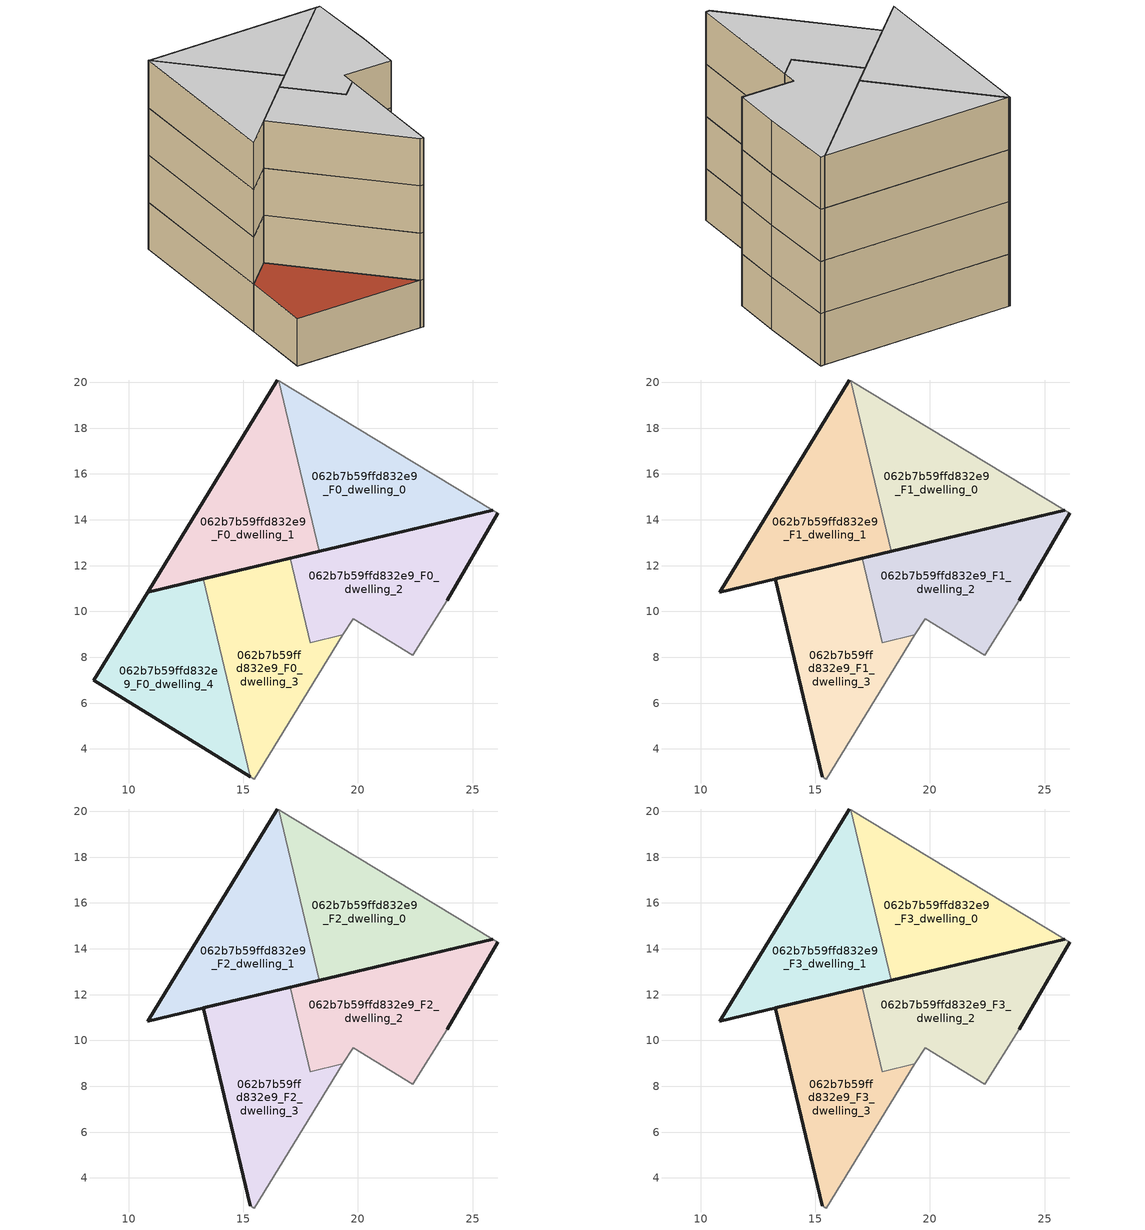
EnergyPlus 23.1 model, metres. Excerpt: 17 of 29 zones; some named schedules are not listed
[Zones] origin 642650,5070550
062b7b59ffd832e9_F0_dwelling_0
 floor ground (EU_floor_Construction): 25.88,14.42 16.54,20.07 18.31,12.62 z0
 wall outside (EU_wall_Construction): 25.88,14.42 18.31,12.62 z0:3
 wall to 062b7b59ffd832e9_F0_dwelling_1 (EU_wall_Construction): 18.31,12.62 16.54,20.07 z0:3
 wall adiabatic (EU_wall_Construction): 16.54,20.07 25.88,14.42 z0:3
062b7b59ffd832e9_F0_dwelling_1
 floor ground (EU_floor_Construction): 18.31,12.62 16.54,20.07 16.49,20.1 10.83,10.85 z0
 wall outside (EU_wall_Construction): 18.31,12.62 10.83,10.85 16.49,20.1 z0:3
 wall adiabatic (EU_wall_Construction): 16.49,20.1 16.54,20.07 z0:3
062b7b59ffd832e9_F0_dwelling_2
 floor ground (EU_floor_Construction): 23.89,10.49 26.09,14.29 25.88,14.42 17.04,12.32 17.92,8.64 19.35,8.98 19.79,9.69 22.39,8.09 z0
 wall outside (EU_wall_Construction): 17.04,12.32 25.88,14.42 / 26.09,14.29 23.89,10.49 z0:3
 wall adiabatic (EU_wall_Construction): 25.88,14.42 26.09,14.29 / 23.89,10.49 22.39,8.09 19.79,9.69 19.35,8.98 z0:3
 wall to 062b7b59ffd832e9_F0_dwelling_3 (EU_wall_Construction): 19.35,8.98 17.92,8.64 17.04,12.32 z0:3
062b7b59ffd832e9_F0_dwelling_3
 floor ground (EU_floor_Construction): 15.48,2.69 19.35,8.98 17.92,8.64 17.04,12.32 13.25,11.42 15.31,2.8 z0
 wall outside (EU_wall_Construction): 13.25,11.42 17.04,12.32 z0:3
 wall adiabatic (EU_wall_Construction): 19.35,8.98 15.48,2.69 15.31,2.8 z0:3
 wall to 062b7b59ffd832e9_F0_dwelling_4 (EU_wall_Construction): 15.31,2.8 13.25,11.42 z0:3
062b7b59ffd832e9_F0_dwelling_4
 floor ground (EU_floor_Construction): 15.31,2.8 13.25,11.42 10.83,10.85 8.48,6.99 z0
 wall outside (EU_wall_Construction): 15.31,2.8 8.48,6.99 10.83,10.85 13.25,11.42 z0:3
 roof outside (EU_roof_Construction): 13.25,11.42 15.31,2.8 8.48,6.99 10.83,10.85 z3
062b7b59ffd832e9_F1_dwelling_0
 floor to 062b7b59ffd832e9_F0_dwelling_0 (EU_floor_Construction): 25.88,14.42 16.54,20.07 18.31,12.62 z3
 wall outside (EU_wall_Construction): 25.88,14.42 18.31,12.62 z3:6
 wall to 062b7b59ffd832e9_F1_dwelling_1 (EU_wall_Construction): 18.31,12.62 16.54,20.07 z3:6
 wall adiabatic (EU_wall_Construction): 16.54,20.07 25.88,14.42 z3:6
062b7b59ffd832e9_F1_dwelling_1
 floor to 062b7b59ffd832e9_F0_dwelling_1 (EU_floor_Construction): 18.31,12.62 16.54,20.07 16.49,20.1 10.83,10.85 z3
 wall outside (EU_wall_Construction): 18.31,12.62 10.83,10.85 16.49,20.1 z3:6
 wall adiabatic (EU_wall_Construction): 16.49,20.1 16.54,20.07 z3:6
062b7b59ffd832e9_F1_dwelling_2
 floor to 062b7b59ffd832e9_F0_dwelling_2 (EU_floor_Construction): 23.89,10.49 26.09,14.29 25.88,14.42 17.04,12.32 17.92,8.64 19.35,8.98 19.79,9.69 22.39,8.09 z3
 wall outside (EU_wall_Construction): 17.04,12.32 25.88,14.42 / 26.09,14.29 23.89,10.49 z3:6
 wall adiabatic (EU_wall_Construction): 25.88,14.42 26.09,14.29 / 23.89,10.49 22.39,8.09 19.79,9.69 19.35,8.98 z3:6
 wall to 062b7b59ffd832e9_F1_dwelling_3 (EU_wall_Construction): 19.35,8.98 17.92,8.64 17.04,12.32 z3:6
062b7b59ffd832e9_F1_dwelling_3
 floor to 062b7b59ffd832e9_F0_dwelling_3 (EU_floor_Construction): 15.48,2.69 19.35,8.98 17.92,8.64 17.04,12.32 13.25,11.42 15.31,2.8 z3
 wall outside (EU_wall_Construction): 15.31,2.8 13.25,11.42 17.04,12.32 z3:6
 wall adiabatic (EU_wall_Construction): 19.35,8.98 15.48,2.69 15.31,2.8 z3:6
062b7b59ffd832e9_F2_dwelling_0
 floor to 062b7b59ffd832e9_F1_dwelling_0 (EU_floor_Construction): 25.88,14.42 16.54,20.07 18.31,12.62 z6
 wall outside (EU_wall_Construction): 25.88,14.42 18.31,12.62 z6:9
 wall to 062b7b59ffd832e9_F2_dwelling_1 (EU_wall_Construction): 18.31,12.62 16.54,20.07 z6:9
 wall adiabatic (EU_wall_Construction): 16.54,20.07 25.88,14.42 z6:9
062b7b59ffd832e9_F2_dwelling_1
 floor to 062b7b59ffd832e9_F1_dwelling_1 (EU_floor_Construction): 18.31,12.62 16.54,20.07 16.49,20.1 10.83,10.85 z6
 wall outside (EU_wall_Construction): 18.31,12.62 10.83,10.85 16.49,20.1 z6:9
 wall adiabatic (EU_wall_Construction): 16.49,20.1 16.54,20.07 z6:9
062b7b59ffd832e9_F2_dwelling_2
 floor to 062b7b59ffd832e9_F1_dwelling_2 (EU_floor_Construction): 23.89,10.49 26.09,14.29 25.88,14.42 17.04,12.32 17.92,8.64 19.35,8.98 19.79,9.69 22.39,8.09 z6
 wall outside (EU_wall_Construction): 17.04,12.32 25.88,14.42 / 26.09,14.29 23.89,10.49 z6:9
 wall adiabatic (EU_wall_Construction): 25.88,14.42 26.09,14.29 / 23.89,10.49 22.39,8.09 19.79,9.69 19.35,8.98 z6:9
 wall to 062b7b59ffd832e9_F2_dwelling_3 (EU_wall_Construction): 19.35,8.98 17.92,8.64 17.04,12.32 z6:9
062b7b59ffd832e9_F2_dwelling_3
 floor to 062b7b59ffd832e9_F1_dwelling_3 (EU_floor_Construction): 15.48,2.69 19.35,8.98 17.92,8.64 17.04,12.32 13.25,11.42 15.31,2.8 z6
 wall outside (EU_wall_Construction): 15.31,2.8 13.25,11.42 17.04,12.32 z6:9
 wall adiabatic (EU_wall_Construction): 19.35,8.98 15.48,2.69 15.31,2.8 z6:9
062b7b59ffd832e9_F3_dwelling_0
 floor to 062b7b59ffd832e9_F2_dwelling_0 (EU_floor_Construction): 25.88,14.42 16.54,20.07 18.31,12.62 z9
 wall outside (EU_wall_Construction): 25.88,14.42 18.31,12.62 z9:12
 wall to 062b7b59ffd832e9_F3_dwelling_1 (EU_wall_Construction): 18.31,12.62 16.54,20.07 z9:12
 wall adiabatic (EU_wall_Construction): 16.54,20.07 25.88,14.42 z9:12
 ceiling to 062b7b59ffd832e9_F4_dwelling_0 (EU_floor_Construction): 25.88,14.42 18.31,12.62 16.54,20.07 z12
062b7b59ffd832e9_F3_dwelling_1
 floor to 062b7b59ffd832e9_F2_dwelling_1 (EU_floor_Construction): 18.31,12.62 16.54,20.07 16.49,20.1 10.83,10.85 z9
 wall outside (EU_wall_Construction): 18.31,12.62 10.83,10.85 16.49,20.1 z9:12
 wall adiabatic (EU_wall_Construction): 16.49,20.1 16.54,20.07 z9:12
 ceiling to 062b7b59ffd832e9_F4_dwelling_1 (EU_floor_Construction): 16.54,20.07 18.31,12.62 10.83,10.85 16.49,20.1 z12
062b7b59ffd832e9_F3_dwelling_2
 floor to 062b7b59ffd832e9_F2_dwelling_2 (EU_floor_Construction): 23.89,10.49 26.09,14.29 25.88,14.42 17.04,12.32 17.92,8.64 19.35,8.98 19.79,9.69 22.39,8.09 z9
 wall outside (EU_wall_Construction): 17.04,12.32 25.88,14.42 / 26.09,14.29 23.89,10.49 z9:12
 wall adiabatic (EU_wall_Construction): 25.88,14.42 26.09,14.29 / 23.89,10.49 22.39,8.09 19.79,9.69 19.35,8.98 z9:12
 wall to 062b7b59ffd832e9_F3_dwelling_3 (EU_wall_Construction): 19.35,8.98 17.92,8.64 17.04,12.32 z9:12
 ceiling to 062b7b59ffd832e9_F4_dwelling_2 (EU_floor_Construction): 26.09,14.29 23.89,10.49 22.39,8.09 19.79,9.69 19.35,8.98 17.92,8.64 17.04,12.32 25.88,14.42 z12
062b7b59ffd832e9_F3_dwelling_3
 floor to 062b7b59ffd832e9_F2_dwelling_3 (EU_floor_Construction): 15.48,2.69 19.35,8.98 17.92,8.64 17.04,12.32 13.25,11.42 15.31,2.8 z9
 wall outside (EU_wall_Construction): 15.31,2.8 13.25,11.42 17.04,12.32 z9:12
 wall adiabatic (EU_wall_Construction): 19.35,8.98 15.48,2.69 15.31,2.8 z9:12
 ceiling to 062b7b59ffd832e9_F4_dwelling_3 (EU_floor_Construction): 17.04,12.32 17.92,8.64 19.35,8.98 15.48,2.69 15.31,2.8 13.25,11.42 z12
[Building]
EU S2 Campaign: North Axis=0; Terrain=City; Solar Distribution=FullExterior
[Site:Location]
Lyon-Bron: Latitude=45.75; Longitude=5; Time Zone=1; Elevation=198
[SizingPeriod:WeatherFileDays]
AnnualSizingPeriod: Begin Month=1; Begin Day of Month=1; End Month=12; End Day of Month=31; Day of Week for Start Day=Monday; Use Weather File Daylight Saving Period=No; Use Weather File Rain and Snow Indicators=No
[MATERIAL]
EU_InternalMass_Material: Roughness=MediumRough; Thickness=0.1; Conductivity=1; Density=1800; Specific Heat=900; Thermal Absorptance=0.9; Solar Absorptance=0.7; Visible Absorptance=0.7
[MATERIAL:NOMASS] Roughness=MediumRough; Thermal Absorptance=0.9; Solar Absorptance=0.7; Visible Absorptance=0.7
Name | Thermal Resistance
EU_wall_NoMass | 0.776494
EU_roof_NoMass | 0.486893
EU_floor_NoMass | 0.421597
[CONSTRUCTION]
EU_wall_Construction: EU_wall_NoMass
EU_roof_Construction: EU_roof_NoMass
EU_floor_Construction: EU_floor_NoMass
EU_InternalMass_Construction: EU_InternalMass_Material
[ZONE] Type=1; Multiplier=1; Ceiling Height=autocalculate; Floor Area=autocalculate; Part of Total Floor Area=Yes
Name | Volume
062b7b59ffd832e9_F0_dwelling_0; 062b7b59ffd832e9_F1_dwelling_0; 062b7b59ffd832e9_F2_dwelling_0; 062b7b59ffd832e9_F3_dwelling_0 | 89.2573
062b7b59ffd832e9_F0_dwelling_1; 062b7b59ffd832e9_F1_dwelling_1; 062b7b59ffd832e9_F2_dwelling_1; 062b7b59ffd832e9_F3_dwelling_1 | 89.2471
062b7b59ffd832e9_F0_dwelling_2; 062b7b59ffd832e9_F1_dwelling_2; 062b7b59ffd832e9_F2_dwelling_2; 062b7b59ffd832e9_F3_dwelling_2 | 92.9656
062b7b59ffd832e9_F0_dwelling_3; 062b7b59ffd832e9_F1_dwelling_3; 062b7b59ffd832e9_F2_dwelling_3; 062b7b59ffd832e9_F3_dwelling_3 | 87.4087
062b7b59ffd832e9_F0_dwelling_4 | 87.4131
[INTERNALMASS] Construction=EU_InternalMass_Construction
Name | Zone or ZoneList | Surface Area
062b7b59ffd832e9_F0_dwelling_0_EU_InternalMass | 062b7b59ffd832e9_F0_dwelling_0 | 29.7531
062b7b59ffd832e9_F0_dwelling_1_EU_InternalMass | 062b7b59ffd832e9_F0_dwelling_1 | 29.7499
062b7b59ffd832e9_F0_dwelling_2_EU_InternalMass | 062b7b59ffd832e9_F0_dwelling_2 | 30.9877
062b7b59ffd832e9_F0_dwelling_3_EU_InternalMass | 062b7b59ffd832e9_F0_dwelling_3 | 29.1364
062b7b59ffd832e9_F0_dwelling_4_EU_InternalMass | 062b7b59ffd832e9_F0_dwelling_4 | 29.1358
062b7b59ffd832e9_F1_dwelling_0_EU_InternalMass | 062b7b59ffd832e9_F1_dwelling_0 | 37.1888
062b7b59ffd832e9_F1_dwelling_1_EU_InternalMass | 062b7b59ffd832e9_F1_dwelling_1 | 37.1834
062b7b59ffd832e9_F1_dwelling_2_EU_InternalMass | 062b7b59ffd832e9_F1_dwelling_2 | 37.1874
062b7b59ffd832e9_F1_dwelling_3_EU_InternalMass | 062b7b59ffd832e9_F1_dwelling_3 | 37.1889
062b7b59ffd832e9_F2_dwelling_0_EU_InternalMass | 062b7b59ffd832e9_F2_dwelling_0 | 37.1888
062b7b59ffd832e9_F2_dwelling_1_EU_InternalMass | 062b7b59ffd832e9_F2_dwelling_1 | 37.1834
062b7b59ffd832e9_F2_dwelling_2_EU_InternalMass | 062b7b59ffd832e9_F2_dwelling_2 | 37.1874
062b7b59ffd832e9_F2_dwelling_3_EU_InternalMass | 062b7b59ffd832e9_F2_dwelling_3 | 37.1889
062b7b59ffd832e9_F3_dwelling_0_EU_InternalMass | 062b7b59ffd832e9_F3_dwelling_0 | 37.1888
062b7b59ffd832e9_F3_dwelling_1_EU_InternalMass | 062b7b59ffd832e9_F3_dwelling_1 | 37.1834
062b7b59ffd832e9_F3_dwelling_2_EU_InternalMass | 062b7b59ffd832e9_F3_dwelling_2 | 37.1874
062b7b59ffd832e9_F3_dwelling_3_EU_InternalMass | 062b7b59ffd832e9_F3_dwelling_3 | 37.1889
[OTHEREQUIPMENT] Fuel Type=Electricity; Design Level Calculation Method=Watts/Area; Power per Zone Floor Area=1; Fraction Latent=0; Fraction Radiant=0; Fraction Lost=0; Carbon Dioxide Generation Rate=0; EndUse Subcategory=EU_Step8_InternalGains
Name | Zone or ZoneList or Space or SpaceList | Schedule
EU_Step8_InternalGain_062b7b59ffd832e9_F0_dwelling_0_f000 | 062b7b59ffd832e9_F0_dwelling_0 | EU_Step8_GainSchedule_062b7b59ffd832e9_F0_dwelling_0_f000
EU_Step8_InternalGain_062b7b59ffd832e9_F0_dwelling_1_f000 | 062b7b59ffd832e9_F0_dwelling_1 | EU_Step8_GainSchedule_062b7b59ffd832e9_F0_dwelling_1_f000
EU_Step8_InternalGain_062b7b59ffd832e9_F0_dwelling_2_f000 | 062b7b59ffd832e9_F0_dwelling_2 | EU_Step8_GainSchedule_062b7b59ffd832e9_F0_dwelling_2_f000
EU_Step8_InternalGain_062b7b59ffd832e9_F0_dwelling_3_f000 | 062b7b59ffd832e9_F0_dwelling_3 | EU_Step8_GainSchedule_062b7b59ffd832e9_F0_dwelling_3_f000
EU_Step8_InternalGain_062b7b59ffd832e9_F0_dwelling_4_f000 | 062b7b59ffd832e9_F0_dwelling_4 | EU_Step8_GainSchedule_062b7b59ffd832e9_F0_dwelling_4_f000
EU_Step8_InternalGain_062b7b59ffd832e9_F1_dwelling_0_f000 | 062b7b59ffd832e9_F1_dwelling_0 | EU_Step8_GainSchedule_062b7b59ffd832e9_F1_dwelling_0_f000
EU_Step8_InternalGain_062b7b59ffd832e9_F1_dwelling_1_f000 | 062b7b59ffd832e9_F1_dwelling_1 | EU_Step8_GainSchedule_062b7b59ffd832e9_F1_dwelling_1_f000
EU_Step8_InternalGain_062b7b59ffd832e9_F1_dwelling_2_f000 | 062b7b59ffd832e9_F1_dwelling_2 | EU_Step8_GainSchedule_062b7b59ffd832e9_F1_dwelling_2_f000
EU_Step8_InternalGain_062b7b59ffd832e9_F1_dwelling_3_f000 | 062b7b59ffd832e9_F1_dwelling_3 | EU_Step8_GainSchedule_062b7b59ffd832e9_F1_dwelling_3_f000
EU_Step8_InternalGain_062b7b59ffd832e9_F2_dwelling_0_f000 | 062b7b59ffd832e9_F2_dwelling_0 | EU_Step8_GainSchedule_062b7b59ffd832e9_F2_dwelling_0_f000
EU_Step8_InternalGain_062b7b59ffd832e9_F2_dwelling_1_f000 | 062b7b59ffd832e9_F2_dwelling_1 | EU_Step8_GainSchedule_062b7b59ffd832e9_F2_dwelling_1_f000
EU_Step8_InternalGain_062b7b59ffd832e9_F2_dwelling_2_f000 | 062b7b59ffd832e9_F2_dwelling_2 | EU_Step8_GainSchedule_062b7b59ffd832e9_F2_dwelling_2_f000
EU_Step8_InternalGain_062b7b59ffd832e9_F2_dwelling_3_f000 | 062b7b59ffd832e9_F2_dwelling_3 | EU_Step8_GainSchedule_062b7b59ffd832e9_F2_dwelling_3_f000
EU_Step8_InternalGain_062b7b59ffd832e9_F3_dwelling_0_f000 | 062b7b59ffd832e9_F3_dwelling_0 | EU_Step8_GainSchedule_062b7b59ffd832e9_F3_dwelling_0_f000
EU_Step8_InternalGain_062b7b59ffd832e9_F3_dwelling_1_f000 | 062b7b59ffd832e9_F3_dwelling_1 | EU_Step8_GainSchedule_062b7b59ffd832e9_F3_dwelling_1_f000
EU_Step8_InternalGain_062b7b59ffd832e9_F3_dwelling_2_f000 | 062b7b59ffd832e9_F3_dwelling_2 | EU_Step8_GainSchedule_062b7b59ffd832e9_F3_dwelling_2_f000
EU_Step8_InternalGain_062b7b59ffd832e9_F3_dwelling_3_f000 | 062b7b59ffd832e9_F3_dwelling_3 | EU_Step8_GainSchedule_062b7b59ffd832e9_F3_dwelling_3_f000
[ZONEVENTILATION:DESIGNFLOWRATE] Schedule=EU_AlwaysOn; Design Flow Rate Calculation Method=AirChanges/Hour; Air Changes per Hour=0.693814; Ventilation Type=Natural; Fan Pressure Rise=0; Fan Total Efficiency=1; Constant Term Coefficient=1; Temperature Term Coefficient=0; Velocity Term Coefficient=0; Velocity Squared Term Coefficient=0; Minimum Indoor Temperature=-100; Maximum Indoor Temperature=100; Delta Temperature=-100; Minimum Outdoor Temperature=-100; Maximum Outdoor Temperature=100; Maximum Wind Speed=40
Name | Zone or ZoneList or Space or SpaceList
EU_ConstantAir_062b7b59ffd832e9_F0_dwelling_0 | 062b7b59ffd832e9_F0_dwelling_0
EU_ConstantAir_062b7b59ffd832e9_F0_dwelling_1 | 062b7b59ffd832e9_F0_dwelling_1
EU_ConstantAir_062b7b59ffd832e9_F0_dwelling_2 | 062b7b59ffd832e9_F0_dwelling_2
EU_ConstantAir_062b7b59ffd832e9_F0_dwelling_3 | 062b7b59ffd832e9_F0_dwelling_3
EU_ConstantAir_062b7b59ffd832e9_F0_dwelling_4 | 062b7b59ffd832e9_F0_dwelling_4
EU_ConstantAir_062b7b59ffd832e9_F1_dwelling_0 | 062b7b59ffd832e9_F1_dwelling_0
EU_ConstantAir_062b7b59ffd832e9_F1_dwelling_1 | 062b7b59ffd832e9_F1_dwelling_1
EU_ConstantAir_062b7b59ffd832e9_F1_dwelling_2 | 062b7b59ffd832e9_F1_dwelling_2
EU_ConstantAir_062b7b59ffd832e9_F1_dwelling_3 | 062b7b59ffd832e9_F1_dwelling_3
EU_ConstantAir_062b7b59ffd832e9_F2_dwelling_0 | 062b7b59ffd832e9_F2_dwelling_0
EU_ConstantAir_062b7b59ffd832e9_F2_dwelling_1 | 062b7b59ffd832e9_F2_dwelling_1
EU_ConstantAir_062b7b59ffd832e9_F2_dwelling_2 | 062b7b59ffd832e9_F2_dwelling_2
EU_ConstantAir_062b7b59ffd832e9_F2_dwelling_3 | 062b7b59ffd832e9_F2_dwelling_3
EU_ConstantAir_062b7b59ffd832e9_F3_dwelling_0 | 062b7b59ffd832e9_F3_dwelling_0
EU_ConstantAir_062b7b59ffd832e9_F3_dwelling_1 | 062b7b59ffd832e9_F3_dwelling_1
EU_ConstantAir_062b7b59ffd832e9_F3_dwelling_2 | 062b7b59ffd832e9_F3_dwelling_2
EU_ConstantAir_062b7b59ffd832e9_F3_dwelling_3 | 062b7b59ffd832e9_F3_dwelling_3
[HVACTEMPLATE:THERMOSTAT] Constant Heating Setpoint=20; Constant Cooling Setpoint=50
EU_HeatOnly_062b7b59ffd832e9_F0_dwelling_0; EU_HeatOnly_062b7b59ffd832e9_F0_dwelling_1; EU_HeatOnly_062b7b59ffd832e9_F0_dwelling_2; EU_HeatOnly_062b7b59ffd832e9_F0_dwelling_3; EU_HeatOnly_062b7b59ffd832e9_F0_dwelling_4; EU_HeatOnly_062b7b59ffd832e9_F1_dwelling_0; EU_HeatOnly_062b7b59ffd832e9_F1_dwelling_1; EU_HeatOnly_062b7b59ffd832e9_F1_dwelling_2; EU_HeatOnly_062b7b59ffd832e9_F1_dwelling_3; EU_HeatOnly_062b7b59ffd832e9_F2_dwelling_0; EU_HeatOnly_062b7b59ffd832e9_F2_dwelling_1; EU_HeatOnly_062b7b59ffd832e9_F2_dwelling_2; EU_HeatOnly_062b7b59ffd832e9_F2_dwelling_3; EU_HeatOnly_062b7b59ffd832e9_F3_dwelling_0; EU_HeatOnly_062b7b59ffd832e9_F3_dwelling_1; EU_HeatOnly_062b7b59ffd832e9_F3_dwelling_2; EU_HeatOnly_062b7b59ffd832e9_F3_dwelling_3; EU_HeatOnly_062b7b59ffd832e9_F4_dwelling_0; EU_HeatOnly_062b7b59ffd832e9_F4_dwelling_1; EU_HeatOnly_062b7b59ffd832e9_F4_dwelling_2; EU_HeatOnly_062b7b59ffd832e9_F4_dwelling_3; EU_HeatOnly_062b7b59ffd832e9_F5_dwelling_0; EU_HeatOnly_062b7b59ffd832e9_F5_dwelling_1; EU_HeatOnly_062b7b59ffd832e9_F5_dwelling_2; EU_HeatOnly_062b7b59ffd832e9_F5_dwelling_3; EU_HeatOnly_062b7b59ffd832e9_F6_dwelling_0; EU_HeatOnly_062b7b59ffd832e9_F6_dwelling_1; EU_HeatOnly_062b7b59ffd832e9_F6_dwelling_2; EU_HeatOnly_062b7b59ffd832e9_F6_dwelling_3
[HVACTEMPLATE:ZONE:IDEALLOADSAIRSYSTEM] System Availability Schedule=EU_AlwaysOn; Maximum Heating Supply Air Temperature=50; Minimum Cooling Supply Air Temperature=13; Maximum Heating Supply Air Humidity Ratio=0.0156; Minimum Cooling Supply Air Humidity Ratio=0.0077; Heating Limit=NoLimit; Cooling Limit=NoLimit; Heating Availability Schedule=EU_AlwaysOn; Cooling Availability Schedule=EU_CoolingOff; Dehumidification Control Type=ConstantSensibleHeatRatio; Cooling Sensible Heat Ratio=0.7; Dehumidification Setpoint=60; Humidification Control Type=None; Humidification Setpoint=30; Outdoor Air Method=None; Outdoor Air Flow Rate per Person=0.00944; Outdoor Air Flow Rate per Zone Floor Area=0; Outdoor Air Flow Rate per Zone=0; Demand Controlled Ventilation Type=None; Outdoor Air Economizer Type=NoEconomizer; Heat Recovery Type=None; Sensible Heat Recovery Effectiveness=0.7; Latent Heat Recovery Effectiveness=0.65
Name | Template Thermostat
062b7b59ffd832e9_F0_dwelling_0 | EU_HeatOnly_062b7b59ffd832e9_F0_dwelling_0
062b7b59ffd832e9_F0_dwelling_1 | EU_HeatOnly_062b7b59ffd832e9_F0_dwelling_1
062b7b59ffd832e9_F0_dwelling_2 | EU_HeatOnly_062b7b59ffd832e9_F0_dwelling_2
062b7b59ffd832e9_F0_dwelling_3 | EU_HeatOnly_062b7b59ffd832e9_F0_dwelling_3
062b7b59ffd832e9_F0_dwelling_4 | EU_HeatOnly_062b7b59ffd832e9_F0_dwelling_4
062b7b59ffd832e9_F1_dwelling_0 | EU_HeatOnly_062b7b59ffd832e9_F1_dwelling_0
